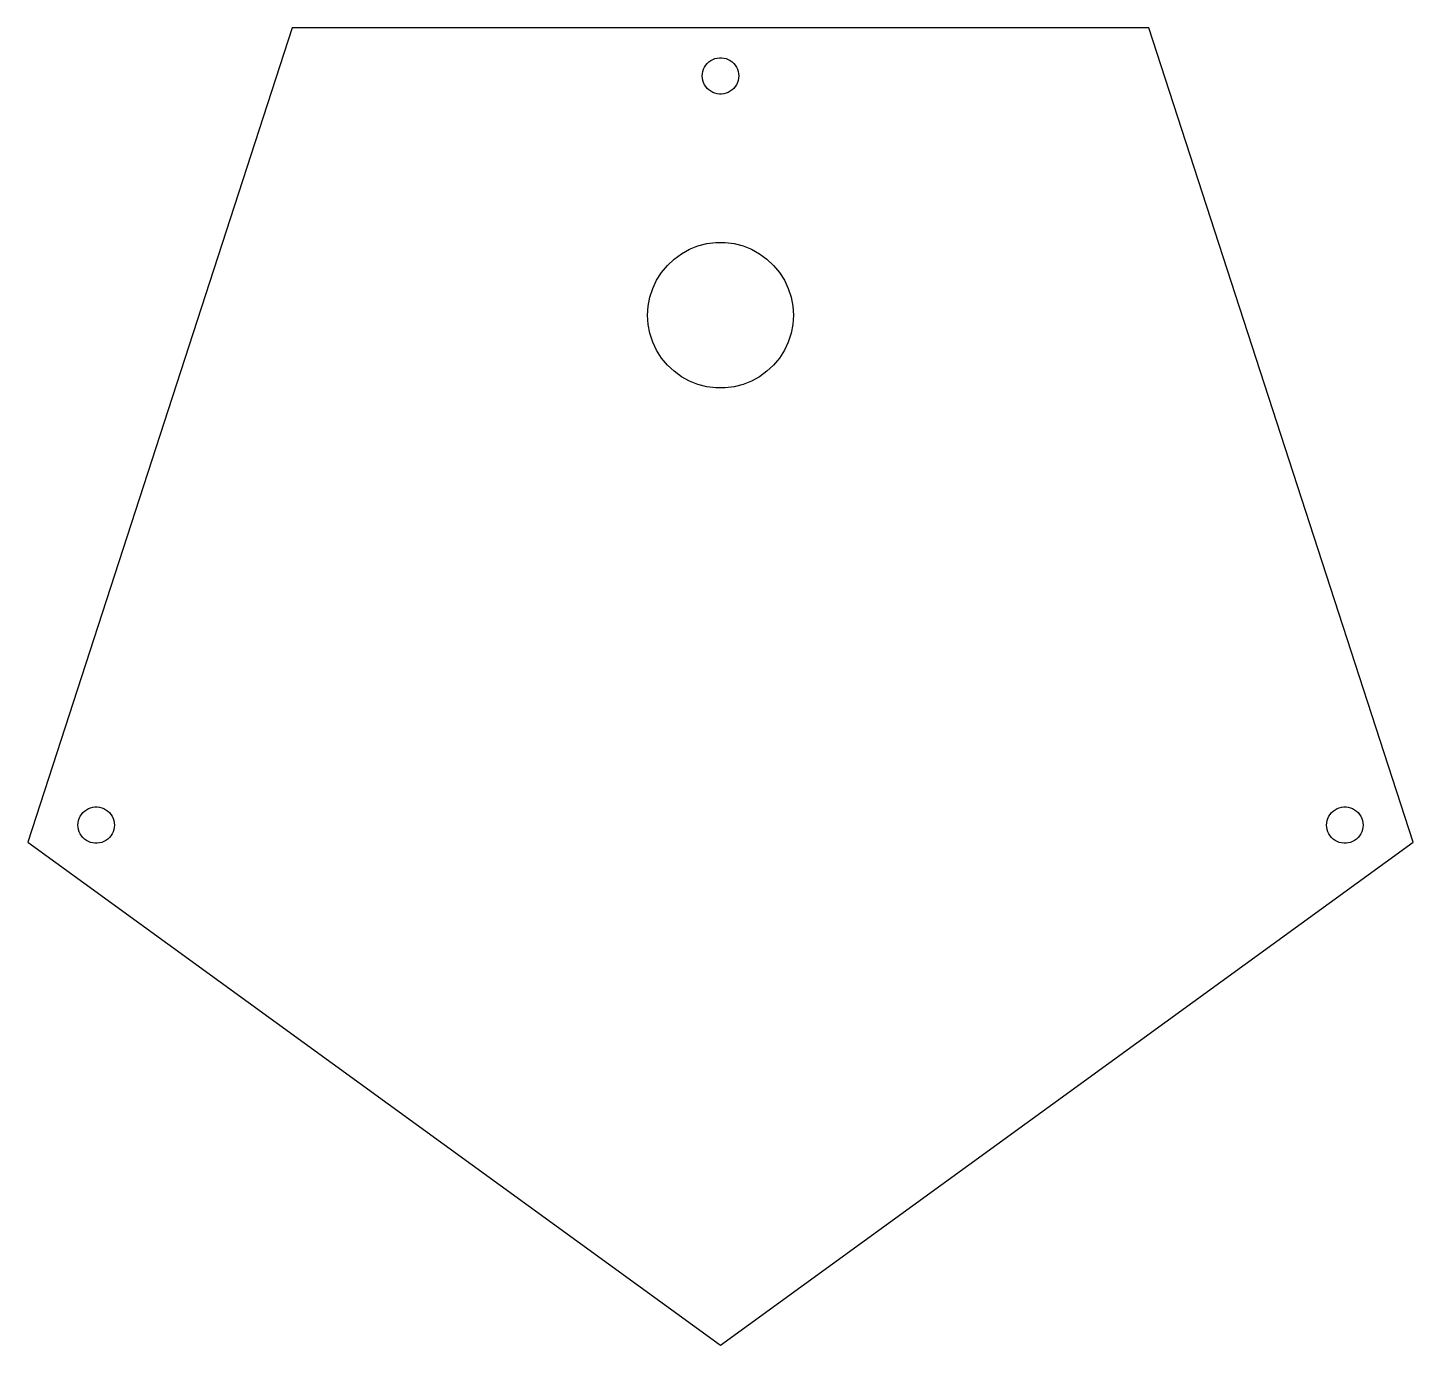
# Model space of a CAD drawing. Header units: metres. Extents: x -67 to 67, y -70 to 57.
import ezdxf

# ---------------------------------------------------------------- set-up
doc = ezdxf.new("R2010")
doc.units = ezdxf.units.M

msp = doc.modelspace()

# ---------------------------------------------------------------- linework, layer by layer
for p, q in [((-41.145, 56.6312), (-66.574, -21.6312)), ((41.145, 56.6312), (-41.145, 56.6312)), ((66.574, -21.6312), (41.145, 56.6312)), ((-1.27568, 53.198), (-1.11548, 53.3484)), ((-1.11548, 53.3484), (-0.937683, 53.4776)), ((-0.937683, 53.4776), (-0.745102, 53.5834)), ((-0.745102, 53.5834), (-0.540771, 53.6643)), ((-0.540771, 53.6643), (-0.327911, 53.719)), ((-0.327911, 53.719), (-0.109879, 53.7465)), ((-0.109879, 53.7465), (0.109879, 53.7465)), ((0.109879, 53.7465), (0.327911, 53.719)), ((0.327911, 53.719), (0.540771, 53.6643)), ((0.540771, 53.6643), (0.745102, 53.5834)), ((0.745102, 53.5834), (0.937683, 53.4776)), ((0.937683, 53.4776), (1.11548, 53.3484)), ((1.11548, 53.3484), (1.27568, 53.198)), ((-1.75, 52), (-1.73619, 52.2193)), ((-1.73619, 51.7807), (-1.75, 52)), ((-1.73619, 52.2193), (-1.69501, 52.4352)), ((-1.69501, 52.4352), (-1.62711, 52.6442)), ((-1.62711, 52.6442), (-1.53352, 52.8431)), ((-1.53352, 52.8431), (-1.41577, 53.0286)), ((-1.41577, 53.0286), (-1.27568, 53.198)), ((1.27568, 53.198), (1.41577, 53.0286)), ((1.41577, 53.0286), (1.53352, 52.8431)), ((1.53352, 52.8431), (1.62711, 52.6442)), ((1.62711, 52.6442), (1.69501, 52.4352)), ((1.69501, 52.4352), (1.73619, 52.2193)), ((1.73619, 52.2193), (1.75, 52)), ((1.75, 52), (1.73619, 51.7807)), ((-1.69501, 51.5648), (-1.73619, 51.7807)), ((-1.62711, 51.3558), (-1.69501, 51.5648)), ((-1.53352, 51.1569), (-1.62711, 51.3558)), ((-1.41577, 50.9714), (-1.53352, 51.1569)), ((-1.27568, 50.802), (-1.41577, 50.9714)), ((-1.11548, 50.6516), (-1.27568, 50.802)), ((-0.937683, 50.5224), (-1.11548, 50.6516)), ((1.11548, 50.6516), (0.937683, 50.5224)), ((1.27568, 50.802), (1.11548, 50.6516)), ((1.41577, 50.9714), (1.27568, 50.802)), ((1.53352, 51.1569), (1.41577, 50.9714)), ((1.62711, 51.3558), (1.53352, 51.1569)), ((1.69501, 51.5648), (1.62711, 51.3558)), ((1.73619, 51.7807), (1.69501, 51.5648)), ((-0.745102, 50.4165), (-0.937683, 50.5224)), ((-0.540771, 50.3356), (-0.745102, 50.4165)), ((-0.327911, 50.281), (-0.540771, 50.3356)), ((-0.109879, 50.2534), (-0.327911, 50.281)), ((0.109879, 50.2534), (-0.109879, 50.2534)), ((0.327911, 50.281), (0.109879, 50.2534)), ((0.540771, 50.3356), (0.327911, 50.281)), ((0.745102, 50.4165), (0.540771, 50.3356)), ((0.937683, 50.5224), (0.745102, 50.4165)), ((-1.31166, 35.876), (-0.439529, 35.9862)), ((-0.439529, 35.9862), (0.439529, 35.9862)), ((0.439529, 35.9862), (1.31166, 35.876)), ((-4.46196, 34.3936), (-3.75078, 34.9103)), ((-3.75078, 34.9103), (-2.98045, 35.3338)), ((-2.98045, 35.3338), (-2.16312, 35.6574)), ((-2.16312, 35.6574), (-1.31166, 35.876)), ((1.31166, 35.876), (2.16312, 35.6574)), ((2.16312, 35.6574), (2.98045, 35.3338)), ((2.98045, 35.3338), (3.75078, 34.9103)), ((3.75078, 34.9103), (4.46196, 34.3936)), ((-5.66312, 33.1145), (-5.10277, 33.7918)), ((-5.10277, 33.7918), (-4.46196, 34.3936)), ((4.46196, 34.3936), (5.10277, 33.7918)), ((5.10277, 33.7918), (5.66312, 33.1145)), ((-6.50842, 31.5769), (-6.13414, 32.3723)), ((-6.13414, 32.3723), (-5.66312, 33.1145)), ((5.66312, 33.1145), (6.13414, 32.3723)), ((6.13414, 32.3723), (6.50842, 31.5769)), ((-6.94479, 29.8773), (-6.78008, 30.7408)), ((-6.78008, 30.7408), (-6.50842, 31.5769)), ((6.50842, 31.5769), (6.78008, 30.7408)), ((6.78008, 30.7408), (6.94479, 29.8773)), ((-7, 29), (-6.94479, 29.8773)), ((6.94479, 29.8773), (7, 29)), ((-6.94479, 28.1227), (-7, 29)), ((-6.78008, 27.2592), (-6.94479, 28.1227)), ((6.94479, 28.1227), (6.78008, 27.2592)), ((7, 29), (6.94479, 28.1227)), ((-6.50842, 26.4231), (-6.78008, 27.2592)), ((6.78008, 27.2592), (6.50842, 26.4231)), ((-6.13414, 25.6277), (-6.50842, 26.4231)), ((-5.66312, 24.8855), (-6.13414, 25.6277)), ((6.13414, 25.6277), (5.66312, 24.8855)), ((6.50842, 26.4231), (6.13414, 25.6277)), ((-5.10277, 24.2082), (-5.66312, 24.8855)), ((-4.46196, 23.6064), (-5.10277, 24.2082)), ((5.10277, 24.2082), (4.46196, 23.6064)), ((5.66312, 24.8855), (5.10277, 24.2082)), ((-3.75078, 23.0897), (-4.46196, 23.6064)), ((-2.98045, 22.6662), (-3.75078, 23.0897)), ((-2.16312, 22.3426), (-2.98045, 22.6662)), ((2.98045, 22.6662), (2.16312, 22.3426)), ((3.75078, 23.0897), (2.98045, 22.6662)), ((4.46196, 23.6064), (3.75078, 23.0897)), ((-1.31166, 22.124), (-2.16312, 22.3426)), ((-0.439529, 22.0138), (-1.31166, 22.124)), ((0.439529, 22.0138), (-0.439529, 22.0138)), ((1.31166, 22.124), (0.439529, 22.0138)), ((2.16312, 22.3426), (1.31166, 22.124)), ((-61.1155, -18.6516), (-60.9377, -18.5224)), ((-60.9377, -18.5224), (-60.7451, -18.4165)), ((-60.7451, -18.4165), (-60.5408, -18.3356)), ((-60.5408, -18.3356), (-60.3279, -18.281)), ((-60.3279, -18.281), (-60.1099, -18.2534)), ((-60.1099, -18.2534), (-59.8901, -18.2534)), ((-59.8901, -18.2534), (-59.6721, -18.281)), ((-59.6721, -18.281), (-59.4592, -18.3356)), ((-59.4592, -18.3356), (-59.2549, -18.4165)), ((-59.2549, -18.4165), (-59.0623, -18.5224)), ((-59.0623, -18.5224), (-58.8845, -18.6516)), ((58.8845, -18.6516), (59.0623, -18.5224)), ((59.0623, -18.5224), (59.2549, -18.4165)), ((59.2549, -18.4165), (59.4592, -18.3356)), ((59.4592, -18.3356), (59.6721, -18.281)), ((59.6721, -18.281), (59.8901, -18.2534)), ((59.8901, -18.2534), (60.1099, -18.2534)), ((60.1099, -18.2534), (60.3279, -18.281)), ((60.3279, -18.281), (60.5408, -18.3356)), ((60.5408, -18.3356), (60.7451, -18.4165)), ((60.7451, -18.4165), (60.9377, -18.5224)), ((60.9377, -18.5224), (61.1155, -18.6516)), ((-61.75, -20), (-61.7362, -19.7807)), ((-61.7362, -19.7807), (-61.695, -19.5648)), ((-61.695, -19.5648), (-61.6271, -19.3558)), ((-61.6271, -19.3558), (-61.5335, -19.1569)), ((-61.5335, -19.1569), (-61.4158, -18.9714)), ((-61.4158, -18.9714), (-61.2757, -18.802)), ((-61.2757, -18.802), (-61.1155, -18.6516)), ((-58.8845, -18.6516), (-58.7243, -18.802)), ((-58.7243, -18.802), (-58.5842, -18.9714)), ((-58.5842, -18.9714), (-58.4665, -19.1569)), ((-58.4665, -19.1569), (-58.3729, -19.3558)), ((-58.3729, -19.3558), (-58.305, -19.5648)), ((-58.305, -19.5648), (-58.2638, -19.7807)), ((-58.2638, -19.7807), (-58.25, -20)), ((58.25, -20), (58.2638, -19.7807)), ((58.2638, -19.7807), (58.305, -19.5648)), ((58.305, -19.5648), (58.3729, -19.3558)), ((58.3729, -19.3558), (58.4665, -19.1569)), ((58.4665, -19.1569), (58.5842, -18.9714)), ((58.5842, -18.9714), (58.7243, -18.802)), ((58.7243, -18.802), (58.8845, -18.6516)), ((61.1155, -18.6516), (61.2757, -18.802)), ((61.2757, -18.802), (61.4158, -18.9714)), ((61.4158, -18.9714), (61.5335, -19.1569)), ((61.5335, -19.1569), (61.6271, -19.3558)), ((61.6271, -19.3558), (61.695, -19.5648)), ((61.695, -19.5648), (61.7362, -19.7807)), ((61.7362, -19.7807), (61.75, -20)), ((-61.7362, -20.2193), (-61.75, -20)), ((-61.695, -20.4352), (-61.7362, -20.2193)), ((-61.6271, -20.6442), (-61.695, -20.4352)), ((-61.5335, -20.8431), (-61.6271, -20.6442)), ((-61.4158, -21.0286), (-61.5335, -20.8431)), ((-61.2757, -21.198), (-61.4158, -21.0286)), ((-61.1155, -21.3484), (-61.2757, -21.198)), ((-58.7243, -21.198), (-58.8845, -21.3484)), ((-58.5842, -21.0286), (-58.7243, -21.198)), ((-58.4665, -20.8431), (-58.5842, -21.0286)), ((-58.3729, -20.6442), (-58.4665, -20.8431)), ((-58.305, -20.4352), (-58.3729, -20.6442)), ((-58.2638, -20.2193), (-58.305, -20.4352)), ((-58.25, -20), (-58.2638, -20.2193)), ((58.2638, -20.2193), (58.25, -20)), ((58.305, -20.4352), (58.2638, -20.2193)), ((58.3729, -20.6442), (58.305, -20.4352)), ((58.4665, -20.8431), (58.3729, -20.6442)), ((58.5842, -21.0286), (58.4665, -20.8431)), ((58.7243, -21.198), (58.5842, -21.0286)), ((58.8845, -21.3484), (58.7243, -21.198)), ((61.2757, -21.198), (61.1155, -21.3484)), ((61.4158, -21.0286), (61.2757, -21.198)), ((61.5335, -20.8431), (61.4158, -21.0286)), ((61.6271, -20.6442), (61.5335, -20.8431)), ((61.695, -20.4352), (61.6271, -20.6442)), ((61.7362, -20.2193), (61.695, -20.4352)), ((61.75, -20), (61.7362, -20.2193)), ((-66.574, -21.6312), (0, -70)), ((-60.9377, -21.4776), (-61.1155, -21.3484)), ((-60.7451, -21.5834), (-60.9377, -21.4776)), ((-60.5408, -21.6643), (-60.7451, -21.5834)), ((-60.3279, -21.719), (-60.5408, -21.6643)), ((-60.1099, -21.7465), (-60.3279, -21.719)), ((-59.8901, -21.7465), (-60.1099, -21.7465)), ((-59.6721, -21.719), (-59.8901, -21.7465)), ((-59.4592, -21.6643), (-59.6721, -21.719)), ((-59.2549, -21.5834), (-59.4592, -21.6643)), ((-59.0623, -21.4776), (-59.2549, -21.5834)), ((-58.8845, -21.3484), (-59.0623, -21.4776)), ((0, -70), (66.574, -21.6312)), ((59.0623, -21.4776), (58.8845, -21.3484)), ((59.2549, -21.5834), (59.0623, -21.4776)), ((59.4592, -21.6643), (59.2549, -21.5834)), ((59.6721, -21.719), (59.4592, -21.6643)), ((59.8901, -21.7465), (59.6721, -21.719)), ((60.1099, -21.7465), (59.8901, -21.7465)), ((60.3279, -21.719), (60.1099, -21.7465)), ((60.5408, -21.6643), (60.3279, -21.719)), ((60.7451, -21.5834), (60.5408, -21.6643)), ((60.9377, -21.4776), (60.7451, -21.5834)), ((61.1155, -21.3484), (60.9377, -21.4776))]:
    msp.add_line(p, q)

doc.saveas('drawing.dxf')
